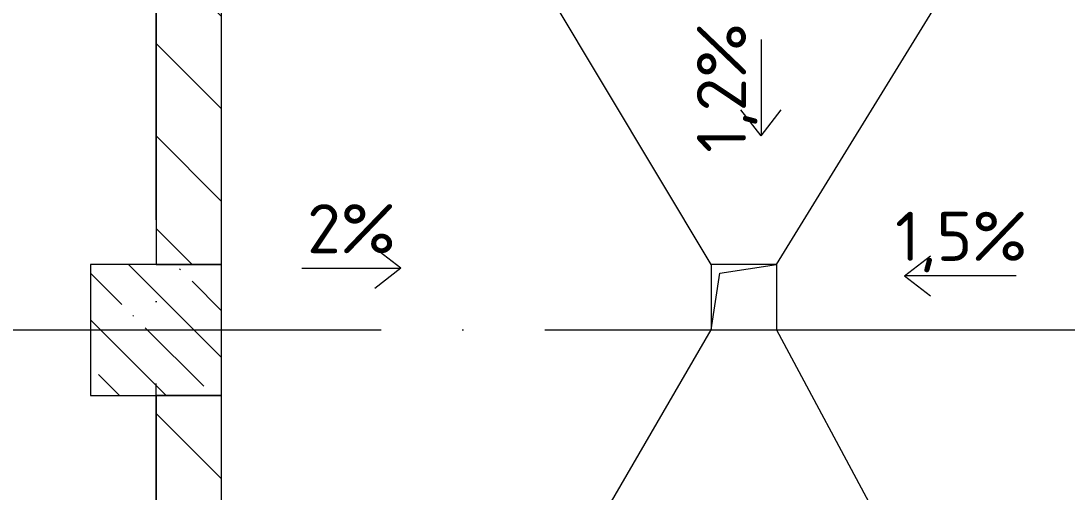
# Model space of a CAD drawing. Header units: millimetres. Extents: x -592259 to 288321, y -552984 to 293768.
# Drawn here: x 164140 to 167335, y -243127 to -241686 of the extents above; entities that cross this region are included whole.
import ezdxf

# ---------------------------------------------------------------- set-up
doc = ezdxf.new("R2010")
doc.units = ezdxf.units.MM
doc.linetypes.add('ADSK_Линия сетки', pattern=[2500, 2000, -250, 0, -250])
for name, color, linetype, lineweight in [('A-DETL-____-OTLN', 250, 'Continuous', 5), ('A-DETL-GENF-OTLN', 250, 'Continuous', 5), ('A-FLOR-____-OTLN', 250, 'Continuous', 9), ('A-GLAZ-____-OTLN', 250, 'Continuous', 5), ('A-WALL-____-MCUT', 250, 'Continuous', 13), ('A-WALL-____-PATT', 250, 'Continuous', 13), ('G-____-____-DIMS', 250, 'Continuous', 9), ('S-COLS-____-MCUT', 250, 'Continuous', 25), ('S-COLS-____-OTLN', 250, 'Continuous', 9), ('S-GRID-____-OTLN', 250, 'Continuous', 9)]:
    doc.layers.add(name, color=color, linetype=linetype, lineweight=lineweight)
doc.styles.add('ISOCPEUR_3', font='isocpeur.ttf', dxfattribs={"height": 250})

# ---------------------------------------------------------------- blocks, each defined once
blk = doc.blocks.new('_Wn_-As_OpeningMEP_floor__Rectangular - _Wn_-As_OpeningMEP_floor__Rectangular-32466825-АР1_Маркировочный план 3 этажа секция 2_3')
at = {"layer": 'A-DETL-GENF-OTLN', "lineweight": 5}
for p, q in [((-73.2, 123.2), (100, 150)), ((-100, -50), (-73.2, 123.2))]:
    blk.add_line(p, q, dxfattribs=at)

msp = doc.modelspace()

# ---------------------------------------------------------------- hatches: boundary and pattern name
at = {"layer": 'A-WALL-____-PATT', "lineweight": 15}
h = msp.add_hatch(dxfattribs=at)
h.set_pattern_fill('FP_1', color=256, style=0, pattern_type=2)
h.set_pattern_definition([(135, (28052.9, -258555.93), (-141.42136, -141.42136), [])])
h.paths.add_polyline_path([(164552.9057, -245555.9286), (164752.9057, -245555.9286), (164752.9057, -242830.9292), (164552.9057, -242830.9292), (164552.9057, -245326.0458)])
h.paths.add_polyline_path([(164752.9057, -242430.9292), (164752.9057, -239930.9286), (164552.9057, -239930.9286), (164552.9057, -242430.9292)])
at = {"layer": 'S-COLS-____-OTLN', "lineweight": 5}
h = msp.add_hatch(dxfattribs=at)
h.set_pattern_fill('FP_19', color=256, style=0, pattern_type=2)
h.set_pattern_definition([(135, (28052.9, -258555.93), (-142.5612, -142.5612), []), (135, (28195.47, -258555.93), (-142.5612, -142.5612), [252.016, -50.403, 3.353, -47.05])])
h.paths.add_polyline_path([(164352.9057, -242830.9292), (164752.8838, -242830.9292), (164752.8838, -242430.9292), (164352.8838, -242430.9292), (164352.8838, -242830.9292)])

# ---------------------------------------------------------------- linework, layer by layer
at = {"layer": 'A-DETL-____-OTLN', "lineweight": 9}
for p, q in [((166447.7601, -242430.9286), (167982.5073, -239930.9286)), ((166447.7601, -242630.9286), (167827.9057, -245205.9286))]:
    msp.add_line(p, q, dxfattribs=at)
at = {"layer": 'A-FLOR-____-OTLN'}
for p, q in [((166247.7601, -242430.9286), (164752.9057, -239930.9286)), ((164752.9057, -245205.9286), (166247.7601, -242630.9286))]:
    msp.add_line(p, q, dxfattribs=at)
at = {"layer": 'A-FLOR-____-OTLN', "lineweight": 5}
for p, q in [((166247.7601, -242430.9286), (166247.7601, -242630.9286)), ((166447.7601, -242430.9286), (166247.7601, -242430.9286)), ((166447.7601, -242430.9286), (166447.7601, -242630.9286)), ((166247.7601, -242630.9286), (166447.7601, -242630.9286))]:
    msp.add_line(p, q, dxfattribs=at)
at = {"layer": 'A-WALL-____-MCUT', "color": 7, "lineweight": 15}
for p, q in [((164552.9057, -239930.9286), (164552.9057, -242430.9292)), ((164752.9057, -242430.9292), (164752.9057, -239930.9286)), ((164552.9057, -242830.9292), (164552.9057, -245555.9286)), ((164752.9057, -245555.9286), (164752.9057, -242830.9292))]:
    msp.add_line(p, q, dxfattribs=at)
at = {"layer": 'A-WALL-____-MCUT', "lineweight": 15}
for p, q in [((164552.9057, -242430.9292), (164752.9057, -242430.9292)), ((164752.9057, -242830.9292), (164552.9057, -242830.9292))]:
    msp.add_line(p, q, dxfattribs=at)
at = {"layer": 'G-____-____-DIMS'}
for p, q in [((166400.231, -241743.0761), (166400.231, -242037.6594)), ((166400.231, -242037.6594), (166338.8449, -241957.6594)), ((166400.231, -242037.6594), (166461.6172, -241957.6594)), ((165300.524, -242442.2551), (165220.524, -242380.8689)), ((166837.9095, -242465.5117), (166917.9095, -242404.1255)), ((164998.1885, -242442.2551), (165300.524, -242442.2551)), ((165300.524, -242442.2551), (165220.524, -242503.6412)), ((166837.9095, -242465.5117), (166917.9095, -242526.8978)), ((167179.006, -242465.5117), (166837.9095, -242465.5117))]:
    msp.add_line(p, q, dxfattribs=at)
at = {"layer": 'S-COLS-____-MCUT', "lineweight": 5}
for p, q in [((164552.9057, -242430.9292), (164352.8838, -242430.9292)), ((164352.8838, -242430.9292), (164352.8838, -242830.9292)), ((164752.8838, -242830.9292), (164752.8838, -242430.9292)), ((164352.8838, -242830.9292), (164552.9057, -242830.9292))]:
    msp.add_line(p, q, dxfattribs=at)
at = {"layer": 'S-COLS-____-OTLN', "lineweight": 5}
for p, q in [((164752.8838, -242430.9292), (164552.9057, -242430.9292)), ((164552.9057, -242830.9292), (164752.8838, -242830.9292))]:
    msp.add_line(p, q, dxfattribs=at)
at = {"layer": 'S-GRID-____-OTLN', "linetype": 'ADSK_Линия сетки'}
for p, q in [((164552.9057, -262294.7685), (164552.9057, -197353.9241)), ((93236.8325, -242630.9286), (181888.5828, -242630.9286))]:
    msp.add_line(p, q, dxfattribs=at)

# ---------------------------------------------------------------- block references
at = {"layer": 'A-GLAZ-____-OTLN'}
msp.add_blockref('_Wn_-As_OpeningMEP_floor__Rectangular - _Wn_-As_OpeningMEP_floor__Rectangular-32466825-АР1_Маркировочный план 3 этажа секция 2_3', (166347.7601, -242580.9286), dxfattribs=at)

# ---------------------------------------------------------------- texts
at = {"layer": 'G-____-____-DIMS', "insert": (166204.2627, -242089.0659), "char_height": 150, "width": 476.8756, "attachment_point": 1, "rotation": 90, "line_spacing_factor": 1.149209, "style": 'ISOCPEUR_3'}
msp.add_mtext('1,2%', dxfattribs=at)
at = {"layer": 'G-____-____-DIMS', "char_height": 150, "attachment_point": 1, "line_spacing_factor": 1.149209, "style": 'ISOCPEUR_3'}
for s, insert, width in [('2%', (165014.1519, -242246.2867), 324.49054), ('1,5%', (166809.7596, -242269.5433), 476.8756)]:
    msp.add_mtext(s, dxfattribs=dict(at, insert=insert, width=width))

doc.saveas('drawing.dxf')
